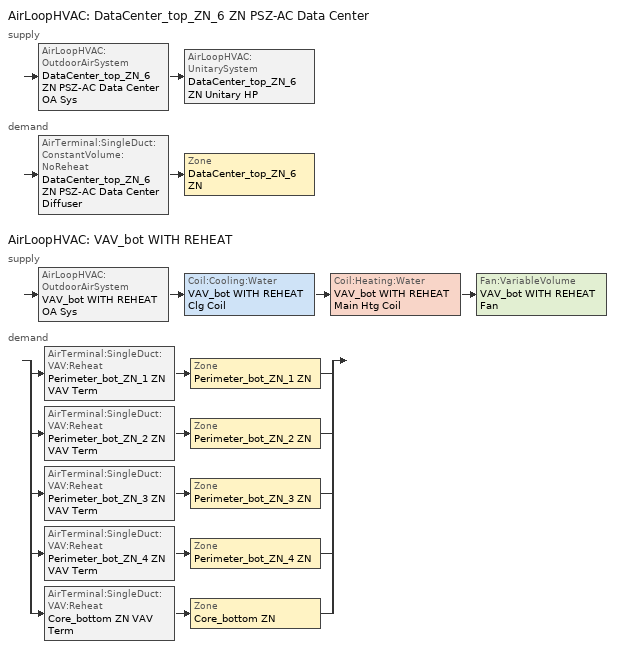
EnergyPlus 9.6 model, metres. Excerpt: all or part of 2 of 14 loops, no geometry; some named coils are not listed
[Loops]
AirLoopHVAC 'DataCenter_top_ZN_6 ZN PSZ-AC Data Center'
 supply: AirLoopHVAC:OutdoorAirSystem 'DataCenter_top_ZN_6 ZN PSZ-AC Data Center OA Sys' > AirLoopHVAC:UnitarySystem 'DataCenter_top_ZN_6 ZN Unitary HP'
 demand: AirTerminal:SingleDuct:ConstantVolume:NoReheat 'DataCenter_top_ZN_6 ZN PSZ-AC Data Center Diffuser' > Zone 'DataCenter_top_ZN_6 ZN'
AirLoopHVAC 'VAV_bot WITH REHEAT'
 supply: AirLoopHVAC:OutdoorAirSystem 'VAV_bot WITH REHEAT OA Sys' > Coil:Cooling:Water 'VAV_bot WITH REHEAT Clg Coil' > Coil:Heating:Water 'VAV_bot WITH REHEAT Main Htg Coil' > Fan:VariableVolume 'VAV_bot WITH REHEAT Fan'
 demand: split
  | AirTerminal:SingleDuct:VAV:Reheat 'Perimeter_bot_ZN_1 ZN VAV Term' > Zone 'Perimeter_bot_ZN_1 ZN'
  | AirTerminal:SingleDuct:VAV:Reheat 'Perimeter_bot_ZN_2 ZN VAV Term' > Zone 'Perimeter_bot_ZN_2 ZN'
  | AirTerminal:SingleDuct:VAV:Reheat 'Perimeter_bot_ZN_3 ZN VAV Term' > Zone 'Perimeter_bot_ZN_3 ZN'
  | AirTerminal:SingleDuct:VAV:Reheat 'Perimeter_bot_ZN_4 ZN VAV Term' > Zone 'Perimeter_bot_ZN_4 ZN'
  | AirTerminal:SingleDuct:VAV:Reheat 'Core_bottom ZN VAV Term' > Zone 'Core_bottom ZN'
[ZoneControl:Thermostat]
Name | Zone or ZoneList | Control Type Schedule | Control 1
Core_bottom ZN Thermostat | Core_bottom ZN | Core_bottom ZN Thermostat Schedule | Office WholeBuilding - Lg Office Thermostat 1
DataCenter_top_ZN_6 ZN Thermostat | DataCenter_top_ZN_6 ZN | DataCenter_top_ZN_6 ZN Thermostat Schedule | Office OfficeLarge Data Center Thermostat 3
Perimeter_bot_ZN_1 ZN Thermostat | Perimeter_bot_ZN_1 ZN | Perimeter_bot_ZN_1 ZN Thermostat Schedule | Office WholeBuilding - Lg Office Thermostat 2
Perimeter_bot_ZN_2 ZN Thermostat | Perimeter_bot_ZN_2 ZN | Perimeter_bot_ZN_2 ZN Thermostat Schedule | Office WholeBuilding - Lg Office Thermostat 13
Perimeter_bot_ZN_3 ZN Thermostat | Perimeter_bot_ZN_3 ZN | Perimeter_bot_ZN_3 ZN Thermostat Schedule | Office WholeBuilding - Lg Office Thermostat 11
Perimeter_bot_ZN_4 ZN Thermostat | Perimeter_bot_ZN_4 ZN | Perimeter_bot_ZN_4 ZN Thermostat Schedule | Office WholeBuilding - Lg Office Thermostat 12
[ThermostatSetpoint:DualSetpoint]
Name | Heating Setpoint Temperature Schedule | Cooling Setpoint Temperature Schedule
Office WholeBuilding - Lg Office Thermostat 1; Office WholeBuilding - Lg Office Thermostat 2; Office WholeBuilding - Lg Office Thermostat 13; Office WholeBuilding - Lg Office Thermostat 11; Office WholeBuilding - Lg Office Thermostat 12 | OfficeLarge HTGSETP_SCH_YES_OPTIMUM | OfficeLarge CLGSETP_SCH_NO_SETBACK
Office OfficeLarge Data Center Thermostat 3 | OfficeLarge HTGSETP_DC_SCH | OfficeLarge CLGSETP_DC_SCH
[AirTerminal:SingleDuct:VAV:Reheat] Availability Schedule=Always On Discrete; Maximum Air Flow Rate {m3/s}=Autosize; Zone Minimum Air Flow Input Method=Constant; Fixed Minimum Air Flow Rate {m3/s}=0; Maximum Hot Water or Steam Flow Rate {m3/s}=Autosize; Minimum Hot Water or Steam Flow Rate {m3/s}=0; Convergence Tolerance=0.001; Damper Heating Action=ReverseWithLimits; Maximum Flow per Zone Floor Area During Reheat {m3/s-m2}=0; Maximum Flow Fraction During Reheat=0.5; Maximum Reheat Air Temperature {C}=40
Name | Constant Minimum Air Flow Fraction | Reheat Coil
Core_bottom ZN VAV Term | 0.303347 | Core_bottom ZN Rht Coil
Perimeter_bot_ZN_1 ZN VAV Term | 0.2 | Perimeter_bot_ZN_1 ZN Rht Coil
Perimeter_bot_ZN_2 ZN VAV Term | 0.2 | Perimeter_bot_ZN_2 ZN Rht Coil
Perimeter_bot_ZN_3 ZN VAV Term | 0.214506 | Perimeter_bot_ZN_3 ZN Rht Coil
Perimeter_bot_ZN_4 ZN VAV Term | 0.2 | Perimeter_bot_ZN_4 ZN Rht Coil
[Coil:Heating:Water]
VAV_bot WITH REHEAT Main Htg Coil: Availability Schedule=Always On Discrete; U-Factor Times Area Value {W/K}=Autosize; Maximum Water Flow Rate {m3/s}=Autosize; Performance Input Method=UFactorTimesAreaAndDesignWaterFlowRate; Rated Capacity {W}=Autosize; Rated Inlet Water Temperature {C}=82.2222; Rated Inlet Air Temperature {C}=7; Rated Outlet Water Temperature {C}=71.1111; Rated Outlet Air Temperature {C}=12.8; Rated Ratio for Air and Water Convection=0.5
[Zone equipment]
Core_bottom ZN: Core_bottom ZN VAV Term
DataCenter_top_ZN_6 ZN: DataCenter_top_ZN_6 ZN PSZ-AC Data Center Diffuser
Perimeter_bot_ZN_1 ZN: Perimeter_bot_ZN_1 ZN VAV Term
Perimeter_bot_ZN_2 ZN: Perimeter_bot_ZN_2 ZN VAV Term
Perimeter_bot_ZN_3 ZN: Perimeter_bot_ZN_3 ZN VAV Term
Perimeter_bot_ZN_4 ZN: Perimeter_bot_ZN_4 ZN VAV Term
[Sizing:Zone] Zone Cooling Design Supply Air Temperature Input Method=SupplyAirTemperature; Zone Cooling Design Supply Air Temperature {C}=12.8; Zone Cooling Design Supply Air Temperature Difference {deltaC}=11.11; Zone Heating Design Supply Air Temperature Input Method=SupplyAirTemperature; Zone Heating Design Supply Air Temperature {C}=40; Zone Heating Design Supply Air Temperature Difference {deltaC}=11.11; Zone Cooling Design Supply Air Humidity Ratio {kgWater/kgDryAir}=0.0085; Zone Heating Design Supply Air Humidity Ratio {kgWater/kgDryAir}=0.008; Cooling Design Air Flow Rate {m3/s}=0; Cooling Minimum Air Flow per Zone Floor Area {m3/s-m2}=0.000762; Cooling Minimum Air Flow {m3/s}=0; Cooling Minimum Air Flow Fraction=0; Heating Design Air Flow Method=DesignDay; Heating Design Air Flow Rate {m3/s}=0; Heating Maximum Air Flow per Zone Floor Area {m3/s-m2}=0.002032; Heating Maximum Air Flow {m3/s}=0.141576; Heating Maximum Air Flow Fraction=0.3; Account for Dedicated Outdoor Air System=No; Dedicated Outdoor Air System Control Strategy=NeutralSupplyAir; Dedicated Outdoor Air Low Setpoint Temperature for Design {C}=autosize; Dedicated Outdoor Air High Setpoint Temperature for Design {C}=autosize
Name | Design Specification Outdoor Air Object | Cooling Design Air Flow Method | Design Specification Zone Air Distribution Object
Core_bottom ZN | Office WholeBuilding - Lg Office Ventilation | DesignDayWithLimit | Core_bottom ZN Design Spec Zone Air Dist
DataCenter_top_ZN_6 ZN | Office OfficeLarge Data Center Ventilation | DesignDay | DataCenter_top_ZN_6 ZN Design Spec Zone Air Dist
Perimeter_bot_ZN_1 ZN | Office WholeBuilding - Lg Office Ventilation | DesignDayWithLimit | Perimeter_bot_ZN_1 ZN Design Spec Zone Air Dist
Perimeter_bot_ZN_2 ZN | Office WholeBuilding - Lg Office Ventilation | DesignDayWithLimit | Perimeter_bot_ZN_2 ZN Design Spec Zone Air Dist
Perimeter_bot_ZN_3 ZN | Office WholeBuilding - Lg Office Ventilation | DesignDayWithLimit | Perimeter_bot_ZN_3 ZN Design Spec Zone Air Dist
Perimeter_bot_ZN_4 ZN | Office WholeBuilding - Lg Office Ventilation | DesignDayWithLimit | Perimeter_bot_ZN_4 ZN Design Spec Zone Air Dist
[DesignSpecification:ZoneAirDistribution] Zone Air Distribution Effectiveness in Cooling Mode=1; Zone Air Distribution Effectiveness in Heating Mode=1
Core_bottom ZN Design Spec Zone Air Dist; DataCenter_top_ZN_6 ZN Design Spec Zone Air Dist; Perimeter_bot_ZN_1 ZN Design Spec Zone Air Dist; Perimeter_bot_ZN_2 ZN Design Spec Zone Air Dist; Perimeter_bot_ZN_3 ZN Design Spec Zone Air Dist; Perimeter_bot_ZN_4 ZN Design Spec Zone Air Dist
[Controller:MechanicalVentilation] Demand Controlled Ventilation=No
Name | Availability Schedule | System Outdoor Air Method | Zone or ZoneList 1 | Design Specification Outdoor Air Object Name 1 | Design Specification Zone Air Distribution Object Name 1 | Zone or ZoneList 2 | Design Specification Outdoor Air Object Name 2 | Design Specification Zone Air Distribution Object Name 2 | Zone or ZoneList 3 | Design Specification Outdoor Air Object Name 3 | Design Specification Zone Air Distribution Object Name 3 | Zone or ZoneList 4 | Design Specification Outdoor Air Object Name 4 | Design Specification Zone Air Distribution Object Name 4 | Zone or ZoneList 5 | Design Specification Outdoor Air Object Name 5 | Design Specification Zone Air Distribution Object Name 5
VAV_bot WITH REHEAT Vent Controller | OfficeLarge HVACOperationSchd | Standard62.1VentilationRateProcedure | Core_bottom ZN | Office WholeBuilding - Lg Office Ventilation | Core_bottom ZN Design Spec Zone Air Dist | Perimeter_bot_ZN_1 ZN | Office WholeBuilding - Lg Office Ventilation | Perimeter_bot_ZN_1 ZN Design Spec Zone Air Dist | Perimeter_bot_ZN_2 ZN | Office WholeBuilding - Lg Office Ventilation | Perimeter_bot_ZN_2 ZN Design Spec Zone Air Dist | Perimeter_bot_ZN_3 ZN | Office WholeBuilding - Lg Office Ventilation | Perimeter_bot_ZN_3 ZN Design Spec Zone Air Dist | Perimeter_bot_ZN_4 ZN | Office WholeBuilding - Lg Office Ventilation | Perimeter_bot_ZN_4 ZN Design Spec Zone Air Dist
Controller Mechanical Ventilation 4 | Always On Discrete | ZoneSum | DataCenter_top_ZN_6 ZN | Office OfficeLarge Data Center Ventilation | DataCenter_top_ZN_6 ZN Design Spec Zone Air Dist
[DesignSpecification:OutdoorAir] Outdoor Air Method=Sum; Outdoor Air Flow per Person {m3/s-person}=0; Outdoor Air Flow per Zone {m3/s}=0; Outdoor Air Flow Air Changes per Hour {1/hr}=0
Name | Outdoor Air Flow per Zone Floor Area {m3/s-m2}
Office WholeBuilding - Lg Office Ventilation | 0.0004318
Office OfficeLarge Data Center Ventilation | 0
[AirTerminal:SingleDuct:ConstantVolume:NoReheat]
DataCenter_top_ZN_6 ZN PSZ-AC Data Center Diffuser: Availability Schedule=Always On Discrete; Maximum Air Flow Rate {m3/s}=AutoSize
[AirLoopHVAC] Design Supply Air Flow Rate {m3/s}=AutoSize
DataCenter_top_ZN_6 ZN PSZ-AC Data Center; VAV_bot WITH REHEAT
[Sizing:System] Type of Load to Size On=Sensible; Preheat Design Temperature {C}=7; Preheat Design Humidity Ratio {kgWater/kgDryAir}=0.008; Precool Design Temperature {C}=12.8; Precool Design Humidity Ratio {kgWater/kgDryAir}=0.008; Central Cooling Design Supply Air Temperature {C}=12.8; Type of Zone Sum to Use=Coincident; 100% Outdoor Air in Cooling=No; 100% Outdoor Air in Heating=No; Central Cooling Design Supply Air Humidity Ratio {kgWater/kgDryAir}=0.0085; Central Heating Design Supply Air Humidity Ratio {kgWater/kgDryAir}=0.008; Cooling Supply Air Flow Rate Method=DesignDay; Cooling Supply Air Flow Rate {m3/s}=0; Cooling Supply Air Flow Rate Per Floor Area {m3/s-m2}=0.00996765; Cooling Fraction of Autosized Cooling Supply Air Flow Rate=1; Cooling Supply Air Flow Rate Per Unit Cooling Capacity {m3/s-W}=3.94755e-05; Heating Supply Air Flow Rate Method=DesignDay; Heating Supply Air Flow Rate {m3/s}=0; Heating Supply Air Flow Rate Per Floor Area {m3/s-m2}=0.00996765; Heating Fraction of Autosized Heating Supply Air Flow Rate=1; Heating Fraction of Autosized Cooling Supply Air Flow Rate=1; Heating Supply Air Flow Rate Per Unit Heating Capacity {m3/s-W}=3.15882e-05; System Outdoor Air Method=ZoneSum; Zone Maximum Outdoor Air Fraction=1; Cooling Design Capacity Method=CoolingDesignCapacity; Cooling Design Capacity {W}=Autosize; Cooling Design Capacity Per Floor Area {W/m2}=234.7; Fraction of Autosized Cooling Design Capacity=1; Heating Design Capacity Method=HeatingDesignCapacity; Heating Design Capacity {W}=Autosize; Heating Design Capacity Per Floor Area {W/m2}=157; Fraction of Autosized Heating Design Capacity=1; Central Cooling Capacity Control Method=OnOff
Name | Design Outdoor Air Flow Rate {m3/s} | Central Heating Maximum System Air Flow Ratio | Central Heating Design Supply Air Temperature {C}
DataCenter_top_ZN_6 ZN PSZ-AC Data Center | Autosize | 1 | 40
VAV_bot WITH REHEAT | 2.53819 | 0.3 | 12.8
[Controller:WaterCoil] Control Variable=Temperature; Actuator Variable=Flow; Maximum Actuated Flow {m3/s}=Autosize; Minimum Actuated Flow {m3/s}=0
Name | Action | Controller Convergence Tolerance {deltaC}
VAV_bot WITH REHEAT Clg Coil Controller | Reverse | Autosize
VAV_bot WITH REHEAT Main Htg Coil Controller | Normal | 0.0001
[Controller:OutdoorAir] Minimum Outdoor Air Flow Rate {m3/s}=Autosize; Maximum Outdoor Air Flow Rate {m3/s}=Autosize; Economizer Control Type=NoEconomizer; Economizer Control Action Type=ModulateFlow; Lockout Type=NoLockout; Minimum Limit Type=FixedMinimum; High Humidity Control=No; Control High Indoor Humidity Based on Outdoor Humidity Ratio=Yes
Name | Economizer Maximum Limit Dry-Bulb Temperature {C} | Economizer Maximum Limit Enthalpy {J/kg} | Economizer Minimum Limit Dry-Bulb Temperature {C} | Minimum Outdoor Air Schedule | Mechanical Ventilation Controller | Heat Recovery Bypass Control Type
DataCenter_top_ZN_6 ZN PSZ-AC Data Center OA Sys Controller | 28 | 64000 | -100 | Always On Discrete | Controller Mechanical Ventilation 4 | BypassWhenWithinEconomizerLimits
VAV_bot WITH REHEAT OA Controller |  |  |  | OfficeLarge HVACOperationSchd | VAV_bot WITH REHEAT Vent Controller | BypassWhenOAFlowGreaterThanMinimum
[SetpointManager:MixedAir] Control Variable=Temperature
Node 275 OS Default SPM; Node 82 OS Default SPM; Node 77 OS Default SPM; Node 74 OS Default SPM
[Coil:Cooling:Water]
VAV_bot WITH REHEAT Clg Coil: Availability Schedule=Always On Discrete; Design Water Flow Rate {m3/s}=Autosize; Design Air Flow Rate {m3/s}=Autosize; Design Inlet Water Temperature {C}=Autosize; Design Inlet Air Temperature {C}=Autosize; Design Outlet Air Temperature {C}=Autosize; Design Inlet Air Humidity Ratio {kgWater/kgDryAir}=Autosize; Design Outlet Air Humidity Ratio {kgWater/kgDryAir}=Autosize; Type of Analysis=SimpleAnalysis; Heat Exchanger Configuration=CrossFlow
[AirLoopHVAC:UnitarySystem]
DataCenter_top_ZN_6 ZN Unitary HP: Control Type=Load; Controlling Zone or Thermostat Location=DataCenter_top_ZN_6 ZN; Dehumidification Control Type=None; Supply Fan=DataCenter_top_ZN_6 ZN PSZ-AC Data Center Fan; Fan Placement=BlowThrough; Supply Air Fan Operating Mode Schedule=Always On Discrete; Heating Coil=DataCenter_top_ZN_6 ZN PSZ-AC Data Center Water-to-Air HP Htg Coil; DX Heating Coil Sizing Ratio=1; Cooling Coil=DataCenter_top_ZN_6 ZN PSZ-AC Data Center Water-to-Air HP Clg Coil; Use DOAS DX Cooling Coil=No; Minimum Supply Air Temperature {C}=2; Latent Load Control=SensibleOnlyLoadControl; Supplemental Heating Coil=DataCenter_top_ZN_6 ZN PSZ-AC Data Center Electric Backup Htg Coil; Cooling Supply Air Flow Rate {m3/s}=Autosize; Heating Supply Air Flow Rate {m3/s}=Autosize; No Load Supply Air Flow Rate {m3/s}=Autosize; Maximum Supply Air Temperature {C}=80; Maximum Outdoor Dry-Bulb Temperature for Supplemental Heater Operation {C}=4.44444; Maximum Cycling Rate {cycles/hr}=2.5; Heat Pump Time Constant {s}=60; Fraction of On-Cycle Power Use=0.01; Heat Pump Fan Delay Time {s}=60; Ancillary On-Cycle Electric Power {W}=0; Ancillary Off-Cycle Electric Power {W}=0
[Fan:OnOff]
DataCenter_top_ZN_6 ZN PSZ-AC Data Center Fan: Availability Schedule=Always On Discrete; Fan Total Efficiency=0.55575; Pressure Rise {Pa}=622.722; Maximum Flow Rate {m3/s}=Autosize; Motor Efficiency=0.855; Motor In Airstream Fraction=1; Fan Power Ratio Function of Speed Ratio Curve=Fan On Off Power Curve 3; Fan Efficiency Ratio Function of Speed Ratio Curve=Fan On Off Efficiency Curve 3
[Coil:Heating:Electric]
DataCenter_top_ZN_6 ZN PSZ-AC Data Center Electric Backup Htg Coil: Availability Schedule=Always On Discrete; Efficiency=1; Nominal Capacity {W}=Autosize
[SetpointManager:SingleZone:Reheat]
Setpoint Manager Single Zone Reheat 4: Control Variable=Temperature; Minimum Supply Air Temperature {C}=12.7778; Maximum Supply Air Temperature {C}=40; Control Zone=DataCenter_top_ZN_6 ZN
[Fan:VariableVolume]
VAV_bot WITH REHEAT Fan: Availability Schedule=OfficeLarge HVACOperationSchd; Fan Total Efficiency=0.61165; Pressure Rise {Pa}=1389.92; Maximum Flow Rate {m3/s}=AutoSize; Fan Power Minimum Flow Rate Input Method=Fraction; Fan Power Minimum Flow Fraction=0.2; Fan Power Minimum Air Flow Rate {m3/s}=0; Motor Efficiency=0.941; Motor In Airstream Fraction=1; Fan Power Coefficient 1=0.0013; Fan Power Coefficient 2=0.147; Fan Power Coefficient 3=0.9506; Fan Power Coefficient 4=-0.0998; Fan Power Coefficient 5=0
[SetpointManager:Warmest]
VAV_bot WITH REHEAT SAT Warmest Reset: Control Variable=Temperature; HVAC Air Loop=VAV_bot WITH REHEAT; Minimum Setpoint Temperature {C}=12.8; Maximum Setpoint Temperature {C}=15.5778; Strategy=MaximumTemperature
[Generator:FuelCell:WaterSupply]
Generator Fuel Cell Water Supply 1: Reformer Water Flow Rate Function of Fuel Rate Curve=Reformer Water Flow Rate Function of Fuel Rate Curve; Reformer Water Pump Power Function of Fuel Rate Curve=Reformer Water Pump Power Function of Fuel Rate Curve; Pump Heat Loss Factor=0; Water Temperature Modeling Mode=TemperatureFromAirNode; Water Temperature Schedule=Water Temperature
[Schedule:Compact]
Core_bottom ZN Thermostat Schedule; DataCenter_top_ZN_6 ZN Thermostat Schedule; Perimeter_bot_ZN_1 ZN Thermostat Schedule; Perimeter_bot_ZN_2 ZN Thermostat Schedule; Perimeter_bot_ZN_3 ZN Thermostat Schedule; Perimeter_bot_ZN_4 ZN Thermostat Schedule: Through: 12/31, For: AllDays, Until: 24:00, 4
[Schedule:Day:Interval]
OfficeLarge HTGSETP_SCH_YES_OPTIMUM Default; OfficeLarge HTGSETP_SCH_YES_OPTIMUM Summer Design Day: No, 24:00, 15.6
OfficeLarge HTGSETP_SCH_YES_OPTIMUM Wkdy Day: No, 04:00, 15.6, 05:00, 17.8, 06:00, 20, 22:00, 21, 24:00, 15.6
OfficeLarge HTGSETP_SCH_YES_OPTIMUM Sat Day: No, 04:00, 15.6, 05:00, 17.8, 06:00, 20, 17:00, 21, 24:00, 15.6
OfficeLarge HTGSETP_SCH_YES_OPTIMUM Winter Design Day: No, 05:00, 15.6, 06:00, 17.6, 07:00, 19.6, 22:00, 21, 24:00, 15.6
OfficeLarge CLGSETP_SCH_NO_SETBACK Default; OfficeLarge CLGSETP_SCH_NO_SETBACK Default|WntrDsn|Sat|Wkdy Day; OfficeLarge CLGSETP_SCH_NO_SETBACK Winter Design Day: No, 24:00, 24
OfficeLarge CLGSETP_SCH_NO_SETBACK Summer Design Day: No, 05:00, 26.7, 06:00, 25.7, 07:00, 25, 22:00, 24, 24:00, 26.7
OfficeLarge HVACOperationSchd Default: No, 24:00, 0
OfficeLarge HVACOperationSchd SmrDsn|Wkdy Day; OfficeLarge HVACOperationSchd Summer Design Day: No, 06:00, 0, 22:00, 1, 24:00, 0
OfficeLarge HVACOperationSchd WntrDsn|Sat Day; OfficeLarge HVACOperationSchd Winter Design Day: No, 06:00, 0, 18:00, 1, 24:00, 0
OfficeLarge HTGSETP_DC_SCH Default; OfficeLarge HTGSETP_DC_SCH Summer Design Day; OfficeLarge HTGSETP_DC_SCH Winter Design Day: No, 24:00, 18
OfficeLarge CLGSETP_DC_SCH Default; OfficeLarge CLGSETP_DC_SCH Summer Design Day; OfficeLarge CLGSETP_DC_SCH Winter Design Day: No, 24:00, 27
[Schedule:Week:Daily]
Schedule:Week:Daily {d79a0532-1f37-4d6c-b28b-650a05b6fe66}: OfficeLarge HTGSETP_SCH_YES_OPTIMUM Default, OfficeLarge HTGSETP_SCH_YES_OPTIMUM Wkdy Day, OfficeLarge HTGSETP_SCH_YES_OPTIMUM Wkdy Day, OfficeLarge HTGSETP_SCH_YES_OPTIMUM Wkdy Day, OfficeLarge HTGSETP_SCH_YES_OPTIMUM Wkdy Day, OfficeLarge HTGSETP_SCH_YES_OPTIMUM Wkdy Day, OfficeLarge HTGSETP_SCH_YES_OPTIMUM Sat Day, OfficeLarge HTGSETP_SCH_YES_OPTIMUM Default, OfficeLarge HTGSETP_SCH_YES_OPTIMUM Summer Design Day, OfficeLarge HTGSETP_SCH_YES_OPTIMUM Winter Design Day, OfficeLarge HTGSETP_SCH_YES_OPTIMUM Default, OfficeLarge HTGSETP_SCH_YES_OPTIMUM Default
Schedule:Week:Daily {18e9d152-64fb-4171-9af4-4220cb653767}: OfficeLarge CLGSETP_SCH_NO_SETBACK Default, OfficeLarge CLGSETP_SCH_NO_SETBACK Default|WntrDsn|Sat|Wkdy Day, OfficeLarge CLGSETP_SCH_NO_SETBACK Default|WntrDsn|Sat|Wkdy Day, OfficeLarge CLGSETP_SCH_NO_SETBACK Default|WntrDsn|Sat|Wkdy Day, OfficeLarge CLGSETP_SCH_NO_SETBACK Default|WntrDsn|Sat|Wkdy Day, OfficeLarge CLGSETP_SCH_NO_SETBACK Default|WntrDsn|Sat|Wkdy Day, OfficeLarge CLGSETP_SCH_NO_SETBACK Default|WntrDsn|Sat|Wkdy Day, OfficeLarge CLGSETP_SCH_NO_SETBACK Default, OfficeLarge CLGSETP_SCH_NO_SETBACK Summer Design Day, OfficeLarge CLGSETP_SCH_NO_SETBACK Winter Design Day, OfficeLarge CLGSETP_SCH_NO_SETBACK Default, OfficeLarge CLGSETP_SCH_NO_SETBACK Default
Schedule:Week:Daily {13f09008-45c0-40e5-81a7-b834da018bef}: OfficeLarge HVACOperationSchd Default, OfficeLarge HVACOperationSchd SmrDsn|Wkdy Day, OfficeLarge HVACOperationSchd SmrDsn|Wkdy Day, OfficeLarge HVACOperationSchd SmrDsn|Wkdy Day, OfficeLarge HVACOperationSchd SmrDsn|Wkdy Day, OfficeLarge HVACOperationSchd SmrDsn|Wkdy Day, OfficeLarge HVACOperationSchd WntrDsn|Sat Day, OfficeLarge HVACOperationSchd Default, OfficeLarge HVACOperationSchd Summer Design Day, OfficeLarge HVACOperationSchd Winter Design Day, OfficeLarge HVACOperationSchd Default, OfficeLarge HVACOperationSchd Default
Schedule:Week:Daily {efe737f1-0f78-4760-8d33-44c97f9e7f79}: OfficeLarge HTGSETP_DC_SCH Default, OfficeLarge HTGSETP_DC_SCH Default, OfficeLarge HTGSETP_DC_SCH Default, OfficeLarge HTGSETP_DC_SCH Default, OfficeLarge HTGSETP_DC_SCH Default, OfficeLarge HTGSETP_DC_SCH Default, OfficeLarge HTGSETP_DC_SCH Default, OfficeLarge HTGSETP_DC_SCH Default, OfficeLarge HTGSETP_DC_SCH Summer Design Day, OfficeLarge HTGSETP_DC_SCH Winter Design Day, OfficeLarge HTGSETP_DC_SCH Default, OfficeLarge HTGSETP_DC_SCH Default
Schedule:Week:Daily {142aade1-e251-46d0-b275-f0a9f6703a84}: OfficeLarge CLGSETP_DC_SCH Default, OfficeLarge CLGSETP_DC_SCH Default, OfficeLarge CLGSETP_DC_SCH Default, OfficeLarge CLGSETP_DC_SCH Default, OfficeLarge CLGSETP_DC_SCH Default, OfficeLarge CLGSETP_DC_SCH Default, OfficeLarge CLGSETP_DC_SCH Default, OfficeLarge CLGSETP_DC_SCH Default, OfficeLarge CLGSETP_DC_SCH Summer Design Day, OfficeLarge CLGSETP_DC_SCH Winter Design Day, OfficeLarge CLGSETP_DC_SCH Default, OfficeLarge CLGSETP_DC_SCH Default
[Schedule:Year]
OfficeLarge HTGSETP_SCH_YES_OPTIMUM: Schedule:Week:Daily {d79a0532-1f37-4d6c-b28b-650a05b6fe66}, 1, 1, 12, 31
OfficeLarge CLGSETP_SCH_NO_SETBACK: Schedule:Week:Daily {18e9d152-64fb-4171-9af4-4220cb653767}, 1, 1, 12, 31
OfficeLarge HVACOperationSchd: Schedule:Week:Daily {13f09008-45c0-40e5-81a7-b834da018bef}, 1, 1, 12, 31
OfficeLarge HTGSETP_DC_SCH: Schedule:Week:Daily {efe737f1-0f78-4760-8d33-44c97f9e7f79}, 1, 1, 12, 31
OfficeLarge CLGSETP_DC_SCH: Schedule:Week:Daily {142aade1-e251-46d0-b275-f0a9f6703a84}, 1, 1, 12, 31
[Schedule:Constant]
Always On Discrete: OnOff, 1
Water Temperature: Temperature, 20
[Curve:Exponent]
Fan On Off Power Curve 3: Coefficient1 Constant=1; Coefficient2 Constant=0; Coefficient3 Constant=0; Minimum Value of x=0; Maximum Value of x=1
[Curve:Cubic] Coefficient2 x=0; Coefficient3 x**2=0; Coefficient4 x**3=0
Name | Coefficient1 Constant | Minimum Value of x | Maximum Value of x
Fan On Off Efficiency Curve 3 | 1 | 0 | 1
Reformer Water Pump Power Function of Fuel Rate Curve | 0 | -10000000000 | 10000000000
[Curve:Quadratic]
Reformer Water Flow Rate Function of Fuel Rate Curve: Coefficient1 Constant=0; Coefficient2 x=0; Coefficient3 x**2=0; Minimum Value of x=-10000000000; Maximum Value of x=10000000000
